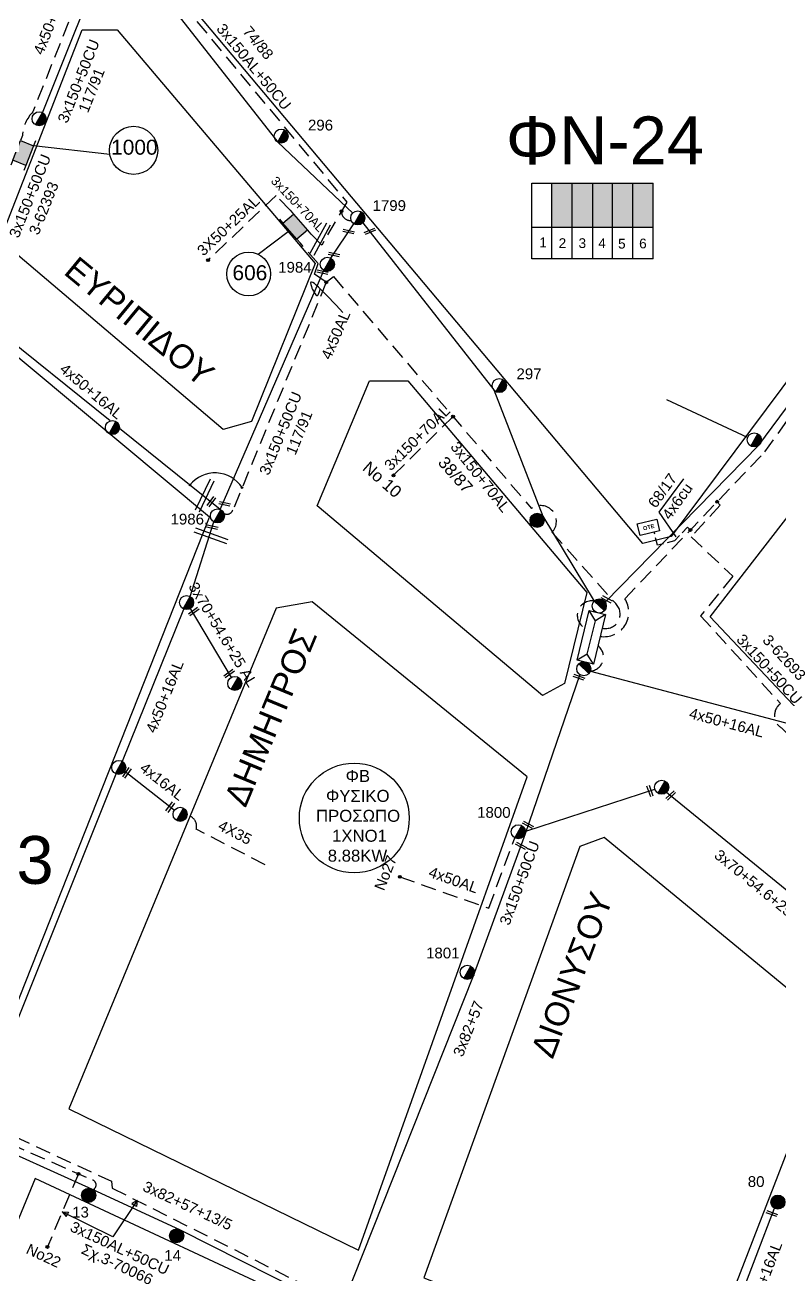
# Model space of a CAD drawing. Header units: millimetres. Extents: x 1421 to 7149, y 887 to 1917.
# Drawn here: x 5564.3 to 5690.5, y 1329.5 to 1538.6 of the extents above; entities that cross this region are included whole.
import ezdxf
from ezdxf.enums import TextEntityAlignment as Align

# ---------------------------------------------------------------- set-up
doc = ezdxf.new("R2010")
doc.units = ezdxf.units.MM
doc.linetypes.add('DASHED', pattern=[19.05, 12.7, -6.35])
for name, color, linetype in [('3X50+25AL', 7, 'DASHED'), ('3x82+57', 7, 'DASHED'), ('3x82+57+13_5', 7, 'Continuous'), ('4X35', 7, 'DASHED'), ('Link Box 4 Διευθύνσεων', 7, 'Continuous'), ('Pillar', 7, 'Continuous'), ('Pillar OTE', 7, 'Continuous'), ('Άγνωστα', 7, 'Continuous'), ('Γυμνά εναέρια ΧΤ (3Φ)   4x16AL', 7, 'Continuous'), ('Γυμνά εναέρια ΧΤ (3Φ) 4x50AL', 7, 'Continuous'), ('Γυμνά εναέρια ΧΤ και ΦΟΠ (3Φ)   4x50+16AL', 7, 'Continuous'), ('Εναέρια παροχή ΧΤ 4x16', 7, 'SYN_LINE'), ('Επιγραφές - Σχήματα', 7, 'Continuous'), ('Καλώδια ΧΤ   3x150+50CU', 7, 'DASHED'), ('Καλώδια ΧΤ   3x150+70AL', 7, 'DASHED'), ('Καλώδια ΧΤ   3x150AL+50CU', 7, 'DASHED'), ('Μηχανική τομή', 7, 'Continuous'), ('Στύλος Ξύλινος', 7, 'Continuous'), ('Στύλος Ξύλινος @ 1', 7, 'Continuous'), ('Στύλος ΦΜ', 7, 'Continuous'), ('Στύλος ΦΜ @ 1', 7, 'Continuous'), ('Συνδέσεις', 7, 'Continuous'), ('Συνεστραμμένα ΧΤ   3x70+54.6+25 AL', 7, 'SYN_LINE'), ('Τομή', 7, 'Continuous'), ('Υποσταθμός εναέριος 2 στύλων', 7, 'Continuous'), ('Υποσταθμός πόλεως', 7, 'Continuous'), ('Υπόβαθρο ΔΕΗ', 7, 'Continuous'), ('Υπόγεια καλώδια Παροχών ΧΤ   4x50AL', 7, 'DASHED'), ('Υπόγεια καλώδια Παροχών ΧΤ   4x6', 7, 'DASHED')]:
    doc.layers.add(name, color=color, linetype=linetype)
doc.styles.add('arial', font='arial.ttf')
doc.styles.get("Standard").update_dxf_attribs({"font": 'arial.ttf'})
doc.linetypes.add('SYN_LINE', pattern='A,0.5,-0.0001,["/\\/\\/\\/",Standard,S=0.1,R=0,X=0,Y=-0.05],-0.25', length=0.7501)
doc.dimstyles.new('ISO-25', dxfattribs={"dimtxt": 2.5, "dimasz": 2.5, "dimexe": 1.25, "dimexo": 0.625, "dimtad": 1, "dimtxsty": 'Standard', "dimcen": 2.5, "dimadec": 0, "dimazin": 0, "dimtfac": 1, "dimtmove": 0, "dimatfit": 3, "dimfxl": 1, "dimarcsym": 0})

# ---------------------------------------------------------------- blocks, each defined once
blk = doc.blocks.new('ΥΠΑΡΧΩΝ ΤΣΙΜΕΝΤΕΝΙΟΣ ΣΤΥΛΟΣ')
at = {"layer": 'Στύλος ΦΜ'}
blk.add_hatch(color=256, dxfattribs=at).paths.add_polyline_path([(-1.29, -2.28, 0.574793), (2.62, 0, 0.268822), (1.3, 2.27)])
blk.add_line((-1.29, -2.28), (1.3, 2.27), dxfattribs=at)
blk.add_circle((0, 0), 2.62, dxfattribs=at)
at = {"layer": 'Στύλος ΦΜ', "flags": 4}
for tag, p in [('ΑΡΙΘΜΟΣ', (-4.68, 8.05)), ('ΤΥΠΟΣ', (-4.91, 3.03))]:
    blk.add_attdef(tag, p, '', height=4, dxfattribs=at)
blk = doc.blocks.new('ΥΠΑΡΧΩΝ ΞΥΛΙΝΟΣ ΣΤΥΛΟΣ')
at = {"layer": 'Στύλος Ξύλινος'}
h = blk.add_hatch(color=256, dxfattribs=at)
h.paths.add_polyline_path([(-2.62, 0, 0.270008), (-1.29, -2.28), (1.3, 2.27, 0.576266)])
h.paths.add_polyline_path([(-1.29, -2.28, 0.574793), (2.62, 0, 0.268822), (1.3, 2.27)])
blk.add_line((-1.29, -2.28), (1.3, 2.27), dxfattribs=at)
blk.add_circle((0, 0), 2.62, dxfattribs=at)
at = {"layer": 'Στύλος Ξύλινος', "flags": 4}
for tag, p in [('ΑΡΙΘΜΟΣ', (-4.91, 8.6)), ('ΤΥΠΟΣ', (-4.85, 3.39))]:
    blk.add_attdef(tag, p, '', height=4, dxfattribs=at)
blk = doc.blocks.new('LINK BOX 4 ΑΝΑΧΩΡΗΣΕΩΝ')
at = {"layer": 'Link Box 4 Διευθύνσεων', "ltscale": 40}
blk.add_hatch(color=256, dxfattribs=at).paths.add_polyline_path([(-3.54, 0), (-3.54, -4.67), (3.54, -4.67), (3.54, 0)])
for p, q in [((-3.54, 0), (-5.33, 0)), ((5.33, 0), (3.54, 0)), ((-3.54, -4.67), (-5.33, -4.67)), ((5.33, -4.67), (3.54, -4.67))]:
    blk.add_line(p, q, dxfattribs=at)
blk.add_lwpolyline([(-3.54, -4.67), (-3.54, 0), (3.54, 0), (3.54, -4.67)], close=True, dxfattribs=at)
blk = doc.blocks.new('ΥΠΟΣΤΑΘΜΟΣ ΕΝΑΕΡΙΟΣ ΕΠΙ 2 ΣΤΥΛΩΝ')
at = {"layer": 'Υποσταθμός εναέριος 2 στύλων', "linetype": 'Continuous'}
for points in [[(-11.97, -2.11, 0.574793), (-8.45, -0.07, 0.268822), (-9.64, 1.98)], [(9.68, -2.15, 0.574793), (13.19, -0.1, 0.268822), (12.01, 1.95)]]:
    blk.add_hatch(color=256, dxfattribs=at).paths.add_polyline_path(points)
for p, q in [((-11.97, -2.11), (-9.64, 1.98)), ((9.68, -2.15), (12.01, 1.95))]:
    blk.add_line(p, q, dxfattribs=at)
for centre in [(-10.81, -0.07), (10.84, -0.1)]:
    blk.add_circle(centre, 2.36, dxfattribs=at)
at = {"layer": 'Υποσταθμός πόλεως', "linetype": 'Continuous', "ltscale": 40}
blk.add_lwpolyline([(-8.57, 2.82), (8.57, 2.82), (8.57, -2.82), (-8.57, -2.82)], close=True, dxfattribs=at)
for points in [[(-5.75, 0), (-8.57, 2.82)], [(-8.57, -2.82), (-5.75, 0)], [(-5.75, 0), (5.75, 0)], [(5.75, 0), (8.57, 2.82)], [(8.57, -2.82), (5.75, 0)]]:
    blk.add_lwpolyline(points, dxfattribs=at)
at = {"layer": 'Υποσταθμός εναέριος 2 στύλων', "ltscale": 40, "flags": 1}
for tag, p in [('ΜΕΤΑΣΧΗΜΑΤΙΣΜΟΣ', (14.09, 2.51)), ('ΙΣΧΥΣ', (14.07, -0.28)), ('ΑΡΙΘΜΟΣ', (14.19, -3))]:
    blk.add_attdef(tag, p, '', height=1.8, dxfattribs=at)
blk = doc.blocks.new('_ΣΥΝΔΕΣΗ')
at = {"layer": 'Συνδέσεις', "linetype": 'SYN_LINE', "ltscale": 40}
blk.add_hatch(color=256, dxfattribs=at).paths.add_polyline_path([(0.5, -0.01, 1), (-0.5, -0.01, 1)])
at = {"layer": 'Συνδέσεις'}
blk.add_circle((0, -0.01), 0.5, dxfattribs=at)
blk = doc.blocks.new('ΜΗΧΑΝΙΚΗ ΤΟΜΗ')
at = {"layer": 'Μηχανική τομή', "ltscale": 40}
for p, q in [((-3.67, 1.17), (3.91, 1.17)), ((3.91, -0.38), (-3.67, -0.38))]:
    blk.add_line(p, q, dxfattribs=at)
blk = doc.blocks.new('ΤΟΜΗ')
at = {"layer": 'Τομή', "ltscale": 40}
for p, q in [((10.95, 0.22), (-12.13, 0.22)), ((10.95, -2.57), (-12.13, -2.57))]:
    blk.add_line(p, q, dxfattribs=at)
blk = doc.blocks.new('PILLAR ΟΤΕ')
at = {"layer": 'Pillar OTE', "ltscale": 40}
blk.add_lwpolyline([(-3.31, 2.02), (3.39, 2.02), (3.39, -1.99), (-3.31, -1.99)], close=True, dxfattribs=at)
at = {"layer": 'Pillar OTE', "insert": (-1.81, 0.71), "char_height": 1.3575, "width": 109.961, "attachment_point": 1}
blk.add_mtext('{\\fArial|b1|i0|c161|p34;OTE}', dxfattribs=at)

msp = doc.modelspace()

# ---------------------------------------------------------------- hatches: boundary and pattern name
at = {"layer": 'Pillar', "lineweight": -3, "ltscale": 0.1}
for color, points in [(50, [(5655.78, 1512.1), (5652.34, 1512.1), (5652.34, 1504.74), (5655.78, 1504.73)]), (1, [(5655.78, 1504.73), (5659.22, 1504.73), (5659.22, 1512.1), (5655.78, 1512.1)]), (6, [(5662.52, 1512.1), (5659.22, 1512.1), (5659.22, 1504.73), (5662.52, 1504.73)]), (30, [(5662.52, 1504.73), (5665.9, 1504.72), (5665.9, 1512.1), (5662.52, 1512.1)]), (5, [(5665.9, 1504.72), (5669.3, 1504.72), (5669.3, 1512.1), (5665.9, 1512.1)])]:
    msp.add_hatch(color=color, dxfattribs=at).paths.add_polyline_path(points)
at = {"layer": 'Άγνωστα', "lineweight": -3, "ltscale": 0.1}
h = msp.add_hatch(color=256, dxfattribs=at)
h.paths.add_polyline_path([(5583, 1341.91), (5582.11, 1341.42), (5582.5, 1341.16)])
h.paths.add_polyline_path([(5583, 1341.91), (5582.5, 1341.16), (5582.88, 1340.9)])
h.paths.add_polyline_path([(5571.54, 1339.99), (5570.49, 1340.04), (5571.36, 1339.62)])
h.paths.add_polyline_path([(5571.36, 1339.62), (5570.49, 1340.04), (5571.17, 1339.24)])

# ---------------------------------------------------------------- linework, layer by layer
at = {"layer": '3X50+25AL', "color": 5, "lineweight": -3, "ltscale": 0.2}
msp.add_lwpolyline([(5606.25, 1510.05), (5594.86, 1499.21)], dxfattribs=at)
at = {"layer": '3x82+57', "color": 50, "linetype": 'Continuous', "lineweight": -3, "ltscale": 0.2}
msp.add_lwpolyline([(5657.02, 1429.92), (5647.88, 1403.26), (5639.21, 1379.46), (5617.44, 1324.61)], dxfattribs=at)
at = {"layer": '3x82+57+13_5', "color": 6, "lineweight": -3, "ltscale": 0.1}
for points in [[(5579.99, 1552.8), (5606.52, 1518.95), (5619.06, 1507.1)], [(5620.77, 1505.48), (5642.67, 1477.51), (5650.85, 1456.41), (5659.45, 1442.2)]]:
    msp.add_lwpolyline(points, dxfattribs=at)
at = {"layer": '3x82+57+13_5', "color": 133, "lineweight": -3, "ltscale": 0.1}
msp.add_lwpolyline([(5556.2, 1352.5), (5575.5, 1343.82), (5590.21, 1337.04), (5615.8, 1324.11)], dxfattribs=at)
at = {"layer": '3x82+57+13_5', "color": 6, "linetype": 'DASHED', "lineweight": -3, "ltscale": 0.2}
msp.add_arc((5659.04, 1439.81), 2.42, 80.4513, 241.5876, dxfattribs=at)
at = {"layer": '4X35', "color": 6, "lineweight": -3, "ltscale": 0.2}
msp.add_lwpolyline([(5604.42, 1398.09), (5592.91, 1404.04, 0.438051), (5591.37, 1406.37, -7.214329)], format="xyb", dxfattribs=at)
at = {"layer": 'Pillar', "lineweight": -3, "ltscale": 40}
for points in [[(5649.01, 1499.46), (5649.01, 1512.1), (5669.3, 1512.1)], [(5652.34, 1499.46), (5652.34, 1512.1)], [(5655.78, 1499.45), (5655.78, 1512.1)], [(5659.22, 1499.45), (5659.22, 1512.1)], [(5662.52, 1499.45), (5662.52, 1512.1)], [(5665.9, 1499.44), (5665.9, 1512.1)], [(5669.3, 1499.44), (5669.3, 1512.1)], [(5649.01, 1504.74), (5669.3, 1504.72)], [(5669.3, 1499.44), (5649.01, 1499.46)]]:
    msp.add_lwpolyline(points, dxfattribs=at)
at = {"layer": 'Άγνωστα', "lineweight": -3, "ltscale": 0.1}
for p, q in [((5578.45, 1516.88), (5565.68, 1518.37)), ((5578.95, 1335.85), (5570.49, 1340.04)), ((5570.49, 1340.04), (5571.54, 1339.99)), ((5571.54, 1339.99), (5571.36, 1339.62))]:
    msp.add_line(p, q, dxfattribs=at)
for points in [[(5603.23, 1500.24), (5608.26, 1504.04)], [(5583, 1341.91), (5578.95, 1335.85), (5570.49, 1340.04), (5571.17, 1339.24), (5571.36, 1339.62)], [(5583, 1341.91), (5582.11, 1341.42), (5582.5, 1341.16)], [(5583, 1341.91), (5582.88, 1340.9), (5582.5, 1341.16)]]:
    msp.add_lwpolyline(points, dxfattribs=at)
at = {"layer": 'Άγνωστα', "linetype": 'Continuous', "ltscale": 0.2}
msp.add_lwpolyline([(5670.32, 1457.09), (5674.46, 1462.64)], dxfattribs=at)
at = {"layer": 'Άγνωστα', "lineweight": -3, "ltscale": 0.1}
for centre, radius in [((5582.42, 1517.59), 4.03), ((5601.66, 1496.92), 3.67), ((5619.32, 1405.91), 9.18)]:
    msp.add_circle(centre, radius, dxfattribs=at)
msp.add_spline([(5617.42, 1490.45), (5612.15, 1494.81), (5613.17, 1493.32), (5613.62, 1494.36)], degree=3, dxfattribs=at)
at = {"layer": 'Γυμνά εναέρια ΧΤ (3Φ)   4x16AL', "color": 6, "lineweight": -3, "ltscale": 0.1}
msp.add_lwpolyline([(5580.96, 1413.76), (5589.27, 1407.25)], dxfattribs=at)
at = {"layer": 'Γυμνά εναέρια ΧΤ (3Φ) 4x50AL', "color": 85, "lineweight": -3, "ltscale": 0.1}
for points in [[(5615.4, 1499.56), (5619.26, 1505.31)], [(5596.91, 1457.53), (5614.24, 1497.51)]]:
    msp.add_lwpolyline(points, dxfattribs=at)
at = {"layer": 'Γυμνά εναέρια ΧΤ και ΦΟΠ (3Φ)   4x50+16AL', "color": 6, "lineweight": -3, "ltscale": 0.2}
msp.add_lwpolyline([(5567.21, 1523.89), (5578.73, 1552.74)], dxfattribs=at)
at = {"layer": 'Γυμνά εναέρια ΧΤ και ΦΟΠ (3Φ)   4x50+16AL', "color": 5, "lineweight": -3, "ltscale": 0.2}
for points in [[(5578.49, 1472.33), (5558.76, 1488.2)], [(5596.91, 1457.53), (5580.06, 1471.07)]]:
    msp.add_lwpolyline(points, dxfattribs=at)
at = {"layer": 'Γυμνά εναέρια ΧΤ και ΦΟΠ (3Φ)   4x50+16AL', "color": 6, "lineweight": -3, "ltscale": 0.1}
for points in [[(5591.86, 1442.98), (5595.86, 1455.43)], [(5580.54, 1415.4), (5590.83, 1440.86)], [(5555.77, 1354.11), (5579.51, 1413.28)]]:
    msp.add_lwpolyline(points, dxfattribs=at)
at = {"layer": 'Γυμνά εναέρια ΧΤ και ΦΟΠ (3Φ)   4x50+16AL', "color": 50, "lineweight": -3, "ltscale": 0.1}
msp.add_lwpolyline([(5658.82, 1430.48), (5692.1, 1421.68), (5712.25, 1402.14)], dxfattribs=at)
at = {"layer": 'Γυμνά εναέρια ΧΤ και ΦΟΠ (3Φ)   4x50+16AL', "color": 62, "lineweight": -3, "ltscale": 0.1}
msp.add_lwpolyline([(5674.26, 1300.53), (5689.59, 1340.63)], dxfattribs=at)
at = {"layer": 'Γυμνά εναέρια ΧΤ και ΦΟΠ (3Φ)   4x50+16AL', "color": 50, "linetype": 'DASHED', "lineweight": -3, "ltscale": 0.2}
msp.add_arc((5658.63, 1432.85), 2.37, 274.7097, 52.5191, dxfattribs=at)
at = {"layer": 'Εναέρια παροχή ΧΤ 4x16', "color": 1, "lineweight": -3, "ltscale": 15}
msp.add_lwpolyline([(5685.11, 1469.56), (5671.57, 1475.89)], dxfattribs=at)
at = {"layer": 'Καλώδια ΧΤ   3x150+50CU', "color": 50, "lineweight": -3, "ltscale": 0.2}
msp.add_line((5641.81, 1390.82), (5646.18, 1402.6), dxfattribs=at)
at = {"layer": 'Καλώδια ΧΤ   3x150+50CU', "color": 5, "lineweight": -3, "ltscale": 0.2}
for points in [[(5645.01, 1607.5), (5649.93, 1612.47), (5622.01, 1640.82, 0.970883), (5616.77, 1638.03), (5609.41, 1631.66), (5589.42, 1580.83), (5587.47, 1580.07), (5583.74, 1570.76), (5584.03, 1569.33), (5579.65, 1557.48, 0.62456), (5577.19, 1553.17), (5565.57, 1524.04, 0.178072), (5563.84, 1520.06)], [(5614.65, 1495.52), (5599, 1457.38, -0.441755), (5597.55, 1456.85, 3.025549)]]:
    msp.add_lwpolyline(points, format="xyb", dxfattribs=at)
msp.add_lwpolyline([(5614.65, 1495.52), (5612.68, 1496.88), (5613.31, 1498.67), (5610.32, 1502.05)], dxfattribs=at)
at = {"layer": 'Καλώδια ΧΤ   3x150+50CU', "color": 30, "lineweight": -3, "ltscale": 0.2}
msp.add_lwpolyline([(5680.02, 1458.81), (5680.53, 1458.23), (5675.65, 1452.95), (5682.63, 1446.35), (5677.24, 1439.75), (5690.59, 1425.07, 0.524968), (5690.78, 1420.97), (5710.9, 1400.99, 0.90649), (5714.87, 1399.5), (5724.75, 1409.69), (5714.8, 1421.47)], format="xyb", dxfattribs=at)
at = {"layer": 'Καλώδια ΧΤ   3x150+70AL', "color": 30, "lineweight": -3, "ltscale": 0.2}
msp.add_lwpolyline([(5660.45, 1436.3, 0.654408), (5664.57, 1442.6), (5687.96, 1467.14), (5729.39, 1524.27, 0.436153), (5730.16, 1526.25)], format="xyb", dxfattribs=at)
at = {"layer": 'Καλώδια ΧΤ   3x150+70AL', "color": 5, "lineweight": -3, "ltscale": 0.2}
for points in [[(5608.58, 1507.6), (5606.25, 1510.05)], [(5635.85, 1473.05), (5625.88, 1463.22)]]:
    msp.add_lwpolyline(points, dxfattribs=at)
msp.add_lwpolyline([(5614.65, 1495.52), (5615.83, 1496.49), (5648.98, 1457.68, -0.920472), (5652.37, 1453.7), (5663.04, 1441.78, -0.762381), (5660.79, 1437.67)], format="xyb", dxfattribs=at)
at = {"layer": 'Καλώδια ΧΤ   3x150AL+50CU', "color": 85, "lineweight": -3, "ltscale": 0.2}
msp.add_lwpolyline([(5590.59, 1542.06), (5618.06, 1508.94), (5613.88, 1501.74), (5612.08, 1503.59)], dxfattribs=at)
at = {"layer": 'Καλώδια ΧΤ   3x150AL+50CU', "color": 133, "linetype": 'DASHED', "lineweight": -3, "ltscale": 0.2}
msp.add_lwpolyline([(5524.02, 1383.25), (5520.76, 1376), (5515.6, 1378.35), (5514.52, 1375.93), (5557.68, 1355.13), (5558.23, 1352.99), (5575.53, 1345.36, -0.714751), (5575.63, 1343.74)], format="xyb", dxfattribs=at)
at = {"layer": 'Καλώδια ΧΤ   3x150AL+50CU', "color": 62, "linetype": 'DASHED', "lineweight": -3, "ltscale": 0.2}
msp.add_lwpolyline([(5525.06, 1382.72), (5521.44, 1374.88), (5516.91, 1376.8), (5516.5, 1375.99), (5558.92, 1355.77), (5559.19, 1354.16), (5578.71, 1345.14), (5578.86, 1344), (5614.7, 1325.93, -0.787925), (5616.77, 1324.76)], format="xyb", dxfattribs=at)
at = {"layer": 'Καλώδια ΧΤ   3x150AL+50CU', "color": 133, "linetype": 'DASHED', "lineweight": -3, "ltscale": 0.2}
msp.add_lwpolyline([(5573.19, 1346.39), (5568, 1334.16)], dxfattribs=at)
at = {"layer": 'Καλώδια ΧΤ   3x150AL+50CU', "color": 142, "linetype": 'DASHED', "lineweight": -3, "ltscale": 0.2}
msp.add_lwpolyline([(5575.82, 1343.85), (5575.9, 1343.44)], dxfattribs=at)
at = {"layer": 'Καλώδια ΧΤ   3x150AL+50CU', "color": 85, "lineweight": -3, "ltscale": 0.2}
msp.add_arc((5618.7, 1507.36), 1.51, 176.734, 274.4718, dxfattribs=at)
at = {"layer": 'Συνεστραμμένα ΧΤ   3x70+54.6+25 AL', "color": 1, "lineweight": -3, "ltscale": 20}
msp.add_lwpolyline([(5661.29, 1442.02), (5686.99, 1468.26), (5704.2, 1491.54), (5729.13, 1526.32)], dxfattribs=at)
at = {"layer": 'Συνεστραμμένα ΧΤ   3x70+54.6+25 AL', "color": 6, "lineweight": -3, "ltscale": 15}
msp.add_lwpolyline([(5591.88, 1440.94), (5598.74, 1429.43)], dxfattribs=at)
at = {"layer": 'Συνεστραμμένα ΧΤ   3x70+54.6+25 AL', "color": 50, "lineweight": -3, "ltscale": 20}
for points in [[(5648.04, 1403.73), (5669.61, 1410.71)], [(5671.54, 1410.21), (5692.27, 1393.33), (5713.99, 1378.42)]]:
    msp.add_lwpolyline(points, dxfattribs=at)
at = {"layer": 'Υπόβαθρο ΔΕΗ', "lineweight": -3, "ltscale": 0.2}
for points in [[(5672.31, 1452.99), (5667.56, 1451.81), (5581.02, 1554.95), (5611.25, 1629.89), (5619.48, 1637.02), (5727.86, 1527.43), (5672.31, 1452.99)], [(5602.14, 1472.24), (5597.38, 1470.92), (5560.03, 1502.59), (5573.82, 1537.75), (5579.7, 1537.75), (5612.8, 1498.69), (5602.14, 1472.24)], [(5713.07, 1403.27), (5678.85, 1439.55), (5737.65, 1515.49), (5740.26, 1515.49), (5780.49, 1473.92), (5713.07, 1403.27)], [(5513.42, 1385.95), (5558.42, 1363.62), (5595.12, 1456.21), (5557.67, 1487.45), (5552.58, 1485.21), (5513.42, 1385.95)], [(5654.49, 1428.39), (5650.82, 1426.41), (5613.14, 1458.12), (5621.87, 1479.03), (5628.31, 1479.03), (5658.22, 1443.63), (5654.49, 1428.39)], [(5571.61, 1357.26), (5620.05, 1333.62), (5648.23, 1412.82), (5612.26, 1442.07), (5606.24, 1441.01), (5571.61, 1357.26)], [(5630.95, 1329), (5676.66, 1311.18), (5699.77, 1370.8), (5661.14, 1402.63), (5657.05, 1401.13), (5630.95, 1329)], [(5529.66, 1257.62), (5584.55, 1237.4), (5614.97, 1322.77), (5565.98, 1345.62), (5529.66, 1257.62)]]:
    msp.add_lwpolyline(points, dxfattribs=at)
at = {"layer": 'Υπόβαθρο ΔΕΗ', "lineweight": -3}
msp.add_arc((5596.04, 1458.27), 5.37, 32.8308, 141.5604, dxfattribs=at)
at = {"layer": 'Υπόγεια καλώδια Παροχών ΧΤ   4x50AL', "color": 50, "lineweight": -3, "ltscale": 0.2}
msp.add_line((5626.94, 1396.07), (5641.81, 1390.82), dxfattribs=at)
at = {"layer": 'Υπόγεια καλώδια Παροχών ΧΤ   4x6', "color": 30, "linetype": 'DASHED', "ltscale": 0.1}
msp.add_lwpolyline([(5675.53, 1454.1), (5675.04, 1454.56), (5672.88, 1452.26), (5670.02, 1451.55), (5669.47, 1453.78)], dxfattribs=at)

# ---------------------------------------------------------------- block references
at = {"layer": 'Link Box 4 Διευθύνσεων', "lineweight": -3}
for p, xscale, yscale, zscale, rotation in [((5562.86, 1517.58), 0.4999999999999612, 0.4999999999999612, 0.4999999999999612, 68.58520171966454), ((5608.57, 1504.06), 0.4999999999999288, 0.4999999999999288, 0.4999999999999288, 131.1009697015183)]:
    msp.add_blockref('LINK BOX 4 ΑΝΑΧΩΡΗΣΕΩΝ', p, dxfattribs=dict(at, xscale=xscale, yscale=yscale, zscale=zscale, rotation=rotation))
at = {"layer": 'Pillar OTE', "xscale": 0.5, "yscale": 0.5, "zscale": 0.5, "rotation": 14.02668485377678}
msp.add_blockref('PILLAR ΟΤΕ', (5668.5, 1454.53), dxfattribs=at)
at = {"layer": 'Μηχανική τομή', "lineweight": -3}
for p, xscale, yscale, zscale, rotation in [((5618.32, 1503.91), 0.2499999999991125, 0.2499999999991125, 0.2499999999991125, 347.7705875785079), ((5621.96, 1503.95), 0.2499999999990236, 0.2499999999990236, 0.2499999999990236, 23.28742004436754), ((5615.88, 1500.07), 0.2499999999991125, 0.2499999999991125, 0.2499999999991125, 347.7705875785079), ((5613.96, 1497.12), 0.2499999999991125, 0.2499999999991125, 0.2499999999991125, 347.7705875785079), ((5595.48, 1458.74), 0.2499999999990638, 0.2499999999990638, 0.2499999999990638, 54.16754903627371), ((5597.6, 1458.39), 0.2499999999991125, 0.2499999999991125, 0.2499999999991125, 347.7705875785079), ((5595.54, 1454.48), 0.2499999999991125, 0.2499999999991125, 0.2499999999991125, 347.7705875785079), ((5661.48, 1442.42), 0.2499999999974224, 0.2499999999974224, 0.2499999999974224, 331.8935605904937), ((5592.45, 1440.54), 0.2499999999977718, 0.2499999999977718, 0.2499999999977718, 216.1286335223851), ((5598.36, 1430.17), 0.2499999999977718, 0.2499999999977718, 0.2499999999977718, 216.1286335223851), ((5656.84, 1429.37), 0.2499999999976336, 0.2499999999976336, 0.2499999999976336, 340.9051906344543), ((5581.37, 1413.38), 0.2499999999990638, 0.2499999999990638, 0.2499999999990638, 54.16754903627371), ((5668.66, 1410.42), 0.2499999999977496, 0.2499999999977496, 0.2499999999977496, 289.9281942314282), ((5672.2, 1409.76), 0.2499999999978037, 0.2499999999978037, 0.2499999999978037, 222.9954799473957), ((5588.61, 1407.66), 0.2499999999990638, 0.2499999999990638, 0.2499999999990638, 54.16754903627371), ((5648.32, 1404.72), 0.2499999999974224, 0.2499999999974224, 0.2499999999974224, 331.8935605904937), ((5647.14, 1401.19), 0.2499999999974224, 0.2499999999974224, 0.2499999999974224, 331.8935605904937), ((5689.22, 1339.82), 0.2499999999978768, 0.2499999999978768, 0.2499999999978768, 159.8388344880427)]:
    msp.add_blockref('ΜΗΧΑΝΙΚΗ ΤΟΜΗ', p, dxfattribs=dict(at, xscale=xscale, yscale=yscale, zscale=zscale, rotation=rotation))
at = {"layer": 'Στύλος Ξύλινος @ 1', "lineweight": -3, "ltscale": 40, "xscale": 0.4499999999998181, "yscale": 0.4499999999998181, "zscale": 0.4499999999998181}
msp.add_blockref('ΥΠΑΡΧΩΝ ΞΥΛΙΝΟΣ ΣΤΥΛΟΣ', (5649.9, 1455.7), dxfattribs=at)
at = {"layer": 'Στύλος Ξύλινος @ 1', "lineweight": -3, "ltscale": 40}
ref = msp.add_blockref('ΥΠΑΡΧΩΝ ΞΥΛΙΝΟΣ ΣΤΥΛΟΣ', (5690.17, 1341.66), dxfattribs=dict(at, xscale=0.4499999999998181, yscale=0.4499999999998181, zscale=0.4499999999998181))
ref.add_attrib('ΤΥΠΟΣ', '80', (5685.13, 1344.2), dxfattribs={"layer": 'Στύλος Ξύλινος', "height": 1.8, "flags": 4})
ref = msp.add_blockref('ΥΠΑΡΧΩΝ ΞΥΛΙΝΟΣ ΣΤΥΛΟΣ', (5574.91, 1342.8), dxfattribs=dict(at, xscale=0.4499999999998181, yscale=0.4499999999998181, zscale=0.4499999999998181))
ref.add_attrib('ΑΡΙΘΜΟΣ', '13', (5572.15, 1339.08), dxfattribs={"layer": 'Στύλος Ξύλινος', "height": 1.8, "flags": 4})
ref = msp.add_blockref('ΥΠΑΡΧΩΝ ΞΥΛΙΝΟΣ ΣΤΥΛΟΣ', (5589.62, 1336.02), dxfattribs=dict(at, xscale=0.4499999999998181, yscale=0.4499999999998181, zscale=0.4499999999998181))
ref.add_attrib('ΑΡΙΘΜΟΣ', '14', (5587.56, 1331.85), dxfattribs={"layer": 'Στύλος Ξύλινος', "height": 1.8, "flags": 4})
at = {"layer": 'Στύλος ΦΜ @ 1', "lineweight": -3, "ltscale": 40, "xscale": 0.4499999999998181, "yscale": 0.4499999999998181, "zscale": 0.4499999999998181}
for p in [(5566.62, 1522.87), (5578.89, 1471.23), (5686.22, 1469.16), (5591.27, 1441.95), (5599.34, 1428.42), (5579.95, 1414.37), (5670.73, 1411.07), (5590.2, 1406.53)]:
    msp.add_blockref('ΥΠΑΡΧΩΝ ΤΣΙΜΕΝΤΕΝΙΟΣ ΣΤΥΛΟΣ', p, dxfattribs=at)
at = {"layer": 'Στύλος ΦΜ @ 1', "lineweight": -3, "ltscale": 40}
ref = msp.add_blockref('ΥΠΑΡΧΩΝ ΤΣΙΜΕΝΤΕΝΙΟΣ ΣΤΥΛΟΣ', (5607.1, 1519.98), dxfattribs=dict(at, xscale=0.4499999999998181, yscale=0.4499999999998181, zscale=0.4499999999998181))
ref.add_attrib('ΑΡΙΘΜΟΣ', '296', (5611.58, 1520.92), dxfattribs={"layer": 'Στύλος ΦΜ', "height": 1.8, "flags": 4})
ref = msp.add_blockref('ΥΠΑΡΧΩΝ ΤΣΙΜΕΝΤΕΝΙΟΣ ΣΤΥΛΟΣ', (5619.91, 1506.29), dxfattribs=dict(at, xscale=0.4499999999998181, yscale=0.4499999999998181, zscale=0.4499999999998181))
ref.add_attrib('ΑΡΙΘΜΟΣ', '1799', (5622.38, 1507.46), dxfattribs={"layer": 'Στύλος ΦΜ', "height": 1.8, "flags": 4})
ref = msp.add_blockref('ΥΠΑΡΧΩΝ ΤΣΙΜΕΝΤΕΝΙΟΣ ΣΤΥΛΟΣ', (5614.82, 1498.53), dxfattribs=dict(at, xscale=0.4499999999998181, yscale=0.4499999999998181, zscale=0.4499999999998181))
ref.add_attrib('ΑΡΙΘΜΟΣ', '1984', (5606.6, 1497.13), dxfattribs={"layer": 'Στύλος ΦΜ', "height": 1.8, "flags": 4})
ref = msp.add_blockref('ΥΠΑΡΧΩΝ ΤΣΙΜΕΝΤΕΝΙΟΣ ΣΤΥΛΟΣ', (5643.58, 1478.25), dxfattribs=dict(at, xscale=0.4499999999998181, yscale=0.4499999999998181, zscale=0.4499999999998181))
ref.add_attrib('ΑΡΙΘΜΟΣ', '297', (5646.45, 1479.32), dxfattribs={"layer": 'Στύλος ΦΜ', "height": 1.8, "flags": 4})
ref = msp.add_blockref('ΥΠΑΡΧΩΝ ΤΣΙΜΕΝΤΕΝΙΟΣ ΣΤΥΛΟΣ', (5596.44, 1456.45), dxfattribs=dict(at, xscale=0.4499999999998181, yscale=0.4499999999998181, zscale=0.4499999999998181))
ref.add_attrib('ΑΡΙΘΜΟΣ', '1986.', (5588.6, 1455.01), dxfattribs={"layer": 'Στύλος ΦΜ', "height": 1.8, "flags": 4})
ref = msp.add_blockref('ΥΠΑΡΧΩΝ ΤΣΙΜΕΝΤΕΝΙΟΣ ΣΤΥΛΟΣ', (5646.76, 1403.62), dxfattribs=dict(at, xscale=0.4499999999998181, yscale=0.4499999999998181, zscale=0.4499999999998181))
ref.add_attrib('ΑΡΙΘΜΟΣ', '1800', (5639.87, 1405.95), dxfattribs={"layer": 'Στύλος ΦΜ', "height": 1.8, "flags": 4})
ref = msp.add_blockref('ΥΠΑΡΧΩΝ ΤΣΙΜΕΝΤΕΝΙΟΣ ΣΤΥΛΟΣ', (5638.22, 1380.1), dxfattribs=dict(at, xscale=0.4499999999998181, yscale=0.4499999999998181, zscale=0.4499999999998181))
ref.add_attrib('ΑΡΙΘΜΟΣ', '1801', (5631.33, 1382.43), dxfattribs={"layer": 'Στύλος ΦΜ', "height": 1.8, "flags": 4})
at = {"layer": 'Συνδέσεις', "lineweight": -3}
for p, xscale, yscale, zscale in [((5617.2, 1507.44), 0.4777242751392805, 0.4777242751392805, 0.4777242751392805), ((5594.87, 1499.22), 0.4777242751392805, 0.4777242751392805, 0.4777242751392805), ((5614.65, 1495.53), 0.4777242751392805, 0.4777242751392805, 0.4777242751392805), ((5635.85, 1473.06), 0.4777242751392805, 0.4777242751392805, 0.4777242751392805), ((5591.84, 1461.61), 0.25, 0.25, 0.25), ((5625.88, 1463.23), 0.4777242751392805, 0.4777242751392805, 0.4777242751392805), ((5600.56, 1461.18), 0.25, 0.25, 0.25), ((5680.02, 1458.82), 0.4777242751392805, 0.4777242751392805, 0.4777242751392805), ((5675.53, 1454.1), 0.4777242751392805, 0.4777242751392805, 0.4777242751392805), ((5626.95, 1396.07), 0.4777242751392805, 0.4777242751392805, 0.4777242751392805), ((5573.19, 1346.4), 0.4777242751392805, 0.4777242751392805, 0.4777242751392805), ((5568, 1334.17), 0.4777242751392805, 0.4777242751392805, 0.4777242751392805)]:
    msp.add_blockref('_ΣΥΝΔΕΣΗ', p, dxfattribs=dict(at, xscale=xscale, yscale=yscale, zscale=zscale))
at = {"layer": 'Τομή', "lineweight": -3}
for p, xscale, yscale, zscale, rotation in [((5613.84, 1502.48), 0.2499999999999089, 0.2499999999999089, 0.2499999999999089, 241.7022723175603), ((5594.55, 1459.63), 0.2499999999995457, 0.2499999999995457, 0.2499999999995457, 244.3684636614615), ((5595.12, 1452.92), 0.2499999999996981, 0.2499999999996981, 0.2499999999996981, 160.382121421675)]:
    msp.add_blockref('ΤΟΜΗ', p, dxfattribs=dict(at, xscale=xscale, yscale=yscale, zscale=zscale, rotation=rotation))
at = {"layer": 'Υποσταθμός εναέριος 2 στύλων', "lineweight": -3, "xscale": 0.4999999999997433, "yscale": 0.4999999999997433, "zscale": 0.4999999999997433, "rotation": 76.24875196300889}
msp.add_blockref('ΥΠΟΣΤΑΘΜΟΣ ΕΝΑΕΡΙΟΣ ΕΠΙ 2 ΣΤΥΛΩΝ', (5658.96, 1436.13), dxfattribs=at)

# ---------------------------------------------------------------- texts
at = {"lineweight": -3, "ltscale": 40, "char_height": 4, "width": 64.8866, "attachment_point": 1, "style": 'arial'}
for s, insert, rotation in [('ΕΥΡΙΠΙΔΟΥ', (5573.09, 1500.11), 320.3684), ('ΔΗΜΗΤΡΟΣ', (5597.46, 1409.05), 67.4778), ('ΔΙΟΝΥΣΟΥ', (5648.76, 1366.87), 69.4357)]:
    msp.add_mtext(s, dxfattribs=dict(at, insert=insert, rotation=rotation))
at = {"layer": 'Pillar', "lineweight": -3, "ltscale": 30, "char_height": 1.63, "width": 11.2573, "attachment_point": 1}
for s, insert in [('1', (5650.26, 1503.02)), ('2', (5653.5, 1502.89)), ('3', (5656.83, 1502.89)), ('4', (5660.13, 1502.89)), ('5', (5663.44, 1502.8)), ('6', (5666.96, 1502.83))]:
    msp.add_mtext(s, dxfattribs=dict(at, insert=insert))
at = {"layer": 'Άγνωστα', "lineweight": -3, "ltscale": 0.1}
for s, height, rotation, p in [('4x50+16AL', 1.8, 68.2238, (5568.79, 1539.7)), ('3x150AL+50CU', 1.8, 309.6719, (5602.54, 1531.59)), ('74/88', 1.8, 309.6719, (5603.26, 1535.59)), ('3x150+50CU', 1.8, 68.2393, (5573.22, 1529.18)), ('117/91', 1.8, 68.2393, (5575.38, 1527.65)), ('3x150+50CU', 1.8, 68.2393, (5565.09, 1509.97)), ('3-62393', 1.8, 68.2393, (5567.39, 1507.92)), ('3x150+70AL', 1.5, 313.565, (5609.88, 1508.61)), ('3X50+25AL', 1.8, 43.565, (5598.26, 1505.01)), ('4x50AL', 1.8, 66.5651, (5616.21, 1486.71)), (' 4x50+16AL', 1.8, 319.8245, (5575.11, 1477.53)), ('3x150+50CU', 1.8, 67.6881, (5606.99, 1470.26)), ('3x150+70AL', 1.8, 44.6922, (5629.83, 1469.5)), ('117/91', 1.8, 67.6881, (5610.1, 1470.38)), ('3x150+70AL', 1.8, 308.5277, (5640.42, 1462.97)), ('38/87', 2, 311.6309, (5636.26, 1463.33)), ('No 10', 2, 318.6343, (5624.01, 1462.53)), ('3x70+54.6+25 AL', 1.8, 300.7977, (5597.38, 1436.59)), ('3x150+50CU', 1.8, 312.3058, (5688.73, 1430.83)), ('3-62693', 1.8, 312.3058, (5691.24, 1432.76)), ('4x50+16AL', 1.8, 67.9894, (5587.62, 1426.25)), ('4x50+16AL', 1.8, 345.182, (5681.6, 1421.87)), ('4x16AL', 1.8, 321.9467, (5587.21, 1412.04)), ('4X35', 1.8, 332.6311, (5599.39, 1403.51)), ('3x150+50CU', 1.8, 69.6572, (5646.96, 1395.04)), ('No27', 1.8, 68.3573, (5624.56, 1396.74)), ('3x70+54.6+25 AL', 1.8, 320.8461, (5687.63, 1393.84)), ('4x50AL', 1.8, 340.5505, (5635.93, 1395.56)), ('3x82+57', 1.8, 68.3573, (5638.41, 1370.67)), ('3x82+57+13/5', 1.8, 335.2396, (5591.47, 1341.08)), ('3x150AL+50CU', 1.8, 335.175, (5580.11, 1333.97)), ('No22', 1.8, 334.9845, (5567.38, 1332.7)), ('Σχ.3-70066', 1.8, 335, (5579.7, 1331.26)), ('4x50+16AL', 1.8, 69.0727, (5687.81, 1328.97))]:
    msp.add_text(s, height=height, rotation=rotation, dxfattribs=at).set_placement(p, align=Align.MIDDLE_CENTER)
for s, p in [('1000', (5582.55, 1518.12)), ('606', (5601.87, 1497.13))]:
    msp.add_text(s, height=2.5, dxfattribs=at).set_placement(p, align=Align.MIDDLE_CENTER)
at = {"layer": 'Άγνωστα', "lineweight": -3, "ltscale": 0.1, "insert": (5612.61, 1413.95), "char_height": 2, "width": 14.3587, "attachment_point": 1}
msp.add_mtext('\\pi5.2653;ΦΒ \\P\\pi1.9836;ΦΥΣΙΚΟ \\P\\pi0.3233;ΠΡΟΣΩΠΟ\\P\\pi3.0068;1ΧΝΟ1\\P\\pi2.2824;8.88KW', dxfattribs=at)
at = {"layer": 'Υπόβαθρο ΔΕΗ', "lineweight": -3, "char_height": 8, "width": 84.6573, "attachment_point": 1}
for s, insert in [('ΦN-24', (5644.67, 1523.27)), ('ΦN-83', (5535.91, 1402.9))]:
    msp.add_mtext(s, dxfattribs=dict(at, insert=insert))
at = {"layer": 'Υπόγεια καλώδια Παροχών ΧΤ   4x50AL', "color": 7, "ltscale": 0.2, "char_height": 1.8, "attachment_point": 1, "rotation": 54.2882}
for s, insert in [('68/17', (5668.29, 1458.66)), ('4x6cu', (5670.66, 1456.7))]:
    msp.add_mtext_dynamic_manual_height_columns(s, width=1.8, gutter_width=12.5, heights=[0.118], dxfattribs=dict(at, insert=insert))

# ---------------------------------------------------------------- leaders
at = {"layer": 'Επιγραφές - Σχήματα', "ltscale": 40}
msp.add_leader([(5673.13, 1452.96), (5670.32, 1457.09)], dimstyle='ISO-25', override={"dimasz": 1, "dimtad": 0}, dxfattribs=at)

doc.saveas('drawing.dxf')
